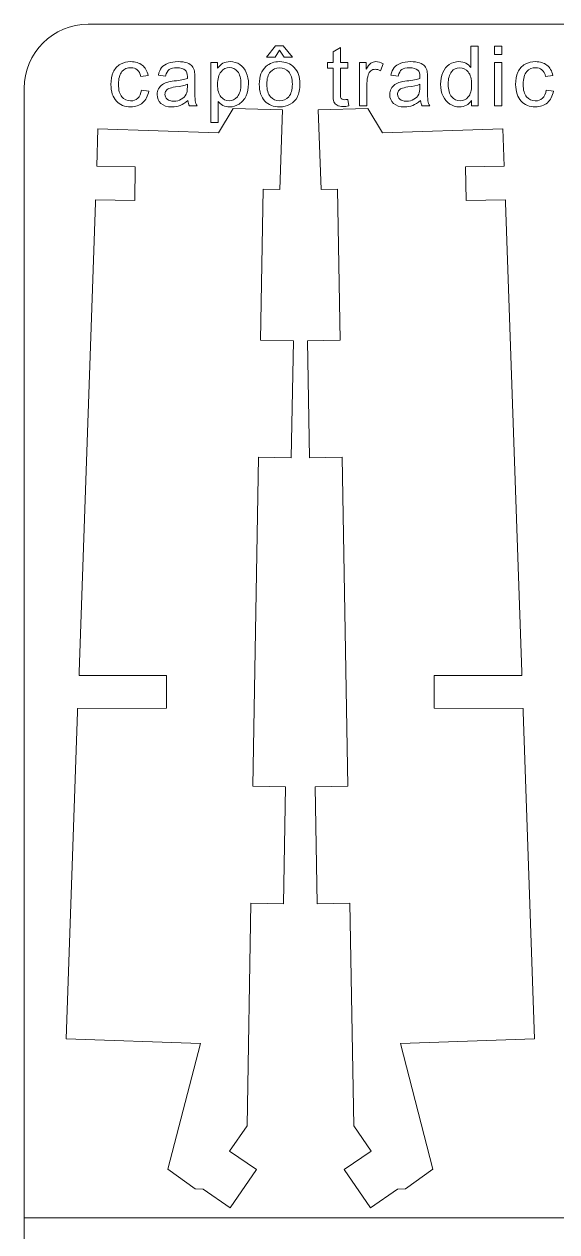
# Model space of a CAD drawing. Header units: centimetres. Extents: x -37.7 to 20.3, y -13.5 to 74.5.
# Drawn here: x -8.66 to -4.51, y 65.05 to 74.46 of the extents above; entities that cross this region are included whole.
import ezdxf

# ---------------------------------------------------------------- set-up
doc = ezdxf.new("R2010")
doc.units = ezdxf.units.CM
doc.header["$MEASUREMENT"] = 0
doc.layers.add('Camada 1', color=7, linetype='Continuous')

msp = doc.modelspace()

# ---------------------------------------------------------------- linework, layer by layer
at = {"layer": 'Camada 1', "color": 175, "lineweight": 20}
msp.add_open_spline([(-8.16006, 30.46292), (-8.43505, 30.46292), (-8.66006, 30.68792), (-8.66006, 30.96293), (-8.66006, 30.96293), (-8.66006, 30.96293), (-8.66006, 73.96294), (-8.66006, 73.96294), (-8.66006, 73.96294), (-8.66006, 74.23794), (-8.43505, 74.46294), (-8.16006, 74.46294), (-8.16006, 74.46294), (-8.16006, 74.46294), (19.83995, 74.46294), (19.83995, 74.46294), (19.83995, 74.46294), (20.11494, 74.46294), (20.33994, 74.23794), (20.33994, 73.96294), (20.33994, 73.96294), (20.33994, 73.96294), (20.33994, 30.96293), (20.33994, 30.96293), (20.33994, 30.96293), (20.33994, 30.68792), (20.11494, 30.46292), (19.83995, 30.46292)], degree=3, knots=[0, 0, 0, 0, 0.125, 0.125, 0.125, 0.125, 0.25, 0.25, 0.25, 0.25, 0.375, 0.375, 0.375, 0.375, 0.5, 0.5, 0.5, 0.5, 0.625, 0.625, 0.625, 0.625, 0.75, 0.75, 0.75, 0.75, 1, 1, 1, 1], dxfattribs=at)
at = {"layer": 'Camada 1', "color": 140, "lineweight": 9}
for points, knots in [([(-6.66974, 74.25937), (-6.66974, 74.25937), (-6.70527, 74.20524), (-6.70527, 74.20524), (-6.70527, 74.20524), (-6.70527, 74.20524), (-6.77048, 74.20524), (-6.77048, 74.20524), (-6.77048, 74.20524), (-6.77048, 74.20524), (-6.70234, 74.29458), (-6.70234, 74.29458), (-6.70234, 74.29458), (-6.70234, 74.29458), (-6.6417, 74.29458), (-6.6417, 74.29458), (-6.6417, 74.29458), (-6.6417, 74.29458), (-6.56899, 74.20524), (-6.56899, 74.20524), (-6.56899, 74.20524), (-6.56899, 74.20524), (-6.6342, 74.20524), (-6.6342, 74.20524), (-6.6342, 74.20524), (-6.6342, 74.20524), (-6.66974, 74.25937), (-6.66974, 74.25937)], [0, 0, 0, 0, 0.125, 0.125, 0.125, 0.125, 0.25, 0.25, 0.25, 0.25, 0.375, 0.375, 0.375, 0.375, 0.5, 0.5, 0.5, 0.5, 0.625, 0.625, 0.625, 0.625, 0.75, 0.75, 0.75, 0.75, 1, 1, 1, 1]), ([(-6.13829, 73.87627), (-6.13829, 73.87627), (-6.13046, 73.82562), (-6.13046, 73.82562), (-6.13046, 73.82562), (-6.14655, 73.82225), (-6.161, 73.82052), (-6.17361, 73.82052), (-6.17361, 73.82052), (-6.19436, 73.82052), (-6.21045, 73.82378), (-6.22197, 73.83041), (-6.22197, 73.83041), (-6.23338, 73.83703), (-6.24142, 73.84562), (-6.2461, 73.85638), (-6.2461, 73.85638), (-6.25077, 73.86714), (-6.25305, 73.88974), (-6.25305, 73.9242), (-6.25305, 73.9242), (-6.25305, 73.9242), (-6.25305, 74.11917), (-6.25305, 74.11917), (-6.25305, 74.11917), (-6.25305, 74.11917), (-6.29544, 74.11917), (-6.29544, 74.11917), (-6.29544, 74.11917), (-6.29544, 74.11917), (-6.29544, 74.16351), (-6.29544, 74.16351), (-6.29544, 74.16351), (-6.29544, 74.16351), (-6.25305, 74.16351), (-6.25305, 74.16351), (-6.25305, 74.16351), (-6.25305, 74.16351), (-6.25305, 74.24719), (-6.25305, 74.24719), (-6.25305, 74.24719), (-6.25305, 74.24719), (-6.19567, 74.28164), (-6.19567, 74.28164), (-6.19567, 74.28164), (-6.19567, 74.28164), (-6.19567, 74.16351), (-6.19567, 74.16351), (-6.19567, 74.16351), (-6.19567, 74.16351), (-6.13829, 74.16351), (-6.13829, 74.16351), (-6.13829, 74.16351), (-6.13829, 74.16351), (-6.13829, 74.11917), (-6.13829, 74.11917), (-6.13829, 74.11917), (-6.13829, 74.11917), (-6.19567, 74.11917), (-6.19567, 74.11917), (-6.19567, 74.11917), (-6.19567, 74.11917), (-6.19567, 73.92094), (-6.19567, 73.92094), (-6.19567, 73.92094), (-6.19567, 73.90453), (-6.19469, 73.89398), (-6.19263, 73.88931), (-6.19263, 73.88931), (-6.19067, 73.88464), (-6.18741, 73.88094), (-6.18284, 73.87812), (-6.18284, 73.87812), (-6.17828, 73.8754), (-6.17176, 73.87399), (-6.16328, 73.87399), (-6.16328, 73.87399), (-6.15698, 73.87399), (-6.14861, 73.87475), (-6.13829, 73.87627)], [0, 0, 0, 0, 0.047619, 0.047619, 0.047619, 0.047619, 0.0952381, 0.0952381, 0.0952381, 0.0952381, 0.1428571, 0.1428571, 0.1428571, 0.1428571, 0.1904762, 0.1904762, 0.1904762, 0.1904762, 0.2380952, 0.2380952, 0.2380952, 0.2380952, 0.2857143, 0.2857143, 0.2857143, 0.2857143, 0.3333333, 0.3333333, 0.3333333, 0.3333333, 0.3809524, 0.3809524, 0.3809524, 0.3809524, 0.4285714, 0.4285714, 0.4285714, 0.4285714, 0.4761905, 0.4761905, 0.4761905, 0.4761905, 0.5238095, 0.5238095, 0.5238095, 0.5238095, 0.5714286, 0.5714286, 0.5714286, 0.5714286, 0.6190476, 0.6190476, 0.6190476, 0.6190476, 0.6666667, 0.6666667, 0.6666667, 0.6666667, 0.7142857, 0.7142857, 0.7142857, 0.7142857, 0.7619048, 0.7619048, 0.7619048, 0.7619048, 0.8095238, 0.8095238, 0.8095238, 0.8095238, 0.8571429, 0.8571429, 0.8571429, 0.8571429, 0.9047619, 0.9047619, 0.9047619, 0.9047619, 1, 1, 1, 1]), ([(-5.17472, 73.82508), (-5.17472, 73.82508), (-5.17472, 73.86801), (-5.17472, 73.86801), (-5.17472, 73.86801), (-5.19613, 73.83464), (-5.22764, 73.81791), (-5.26927, 73.81791), (-5.26927, 73.81791), (-5.29622, 73.81791), (-5.321, 73.8253), (-5.3435, 73.84019), (-5.3435, 73.84019), (-5.3661, 73.85497), (-5.3836, 73.87572), (-5.3961, 73.90224), (-5.3961, 73.90224), (-5.40849, 73.92887), (-5.41468, 73.95941), (-5.41468, 73.99397), (-5.41468, 73.99397), (-5.41468, 74.02766), (-5.40903, 74.0582), (-5.39784, 74.08569), (-5.39784, 74.08569), (-5.38653, 74.11308), (-5.36969, 74.13417), (-5.34719, 74.14873), (-5.34719, 74.14873), (-5.3248, 74.1634), (-5.29959, 74.17068), (-5.27188, 74.17068), (-5.27188, 74.17068), (-5.25144, 74.17068), (-5.23329, 74.16634), (-5.21743, 74.15775), (-5.21743, 74.15775), (-5.20156, 74.14916), (-5.18863, 74.13786), (-5.17863, 74.12406), (-5.17863, 74.12406), (-5.17863, 74.12406), (-5.17863, 74.29197), (-5.17863, 74.29197), (-5.17863, 74.29197), (-5.17863, 74.29197), (-5.12125, 74.29197), (-5.12125, 74.29197), (-5.12125, 74.29197), (-5.12125, 74.29197), (-5.12125, 73.82508), (-5.12125, 73.82508), (-5.12125, 73.82508), (-5.12125, 73.82508), (-5.17472, 73.82508), (-5.17472, 73.82508)], [0, 0, 0, 0, 0.0666667, 0.0666667, 0.0666667, 0.0666667, 0.1333333, 0.1333333, 0.1333333, 0.1333333, 0.2, 0.2, 0.2, 0.2, 0.2666667, 0.2666667, 0.2666667, 0.2666667, 0.3333333, 0.3333333, 0.3333333, 0.3333333, 0.4, 0.4, 0.4, 0.4, 0.4666667, 0.4666667, 0.4666667, 0.4666667, 0.5333333, 0.5333333, 0.5333333, 0.5333333, 0.6, 0.6, 0.6, 0.6, 0.6666667, 0.6666667, 0.6666667, 0.6666667, 0.7333333, 0.7333333, 0.7333333, 0.7333333, 0.8, 0.8, 0.8, 0.8, 0.8666667, 0.8666667, 0.8666667, 0.8666667, 1, 1, 1, 1]), ([(-4.99426, 74.22676), (-4.99426, 74.22676), (-4.99426, 74.29197), (-4.99426, 74.29197), (-4.99426, 74.29197), (-4.99426, 74.29197), (-4.93688, 74.29197), (-4.93688, 74.29197), (-4.93688, 74.29197), (-4.93688, 74.29197), (-4.93688, 74.22676), (-4.93688, 74.22676), (-4.93688, 74.22676), (-4.93688, 74.22676), (-4.99426, 74.22676), (-4.99426, 74.22676)], [0, 0, 0, 0, 0.2, 0.2, 0.2, 0.2, 0.4, 0.4, 0.4, 0.4, 0.6, 0.6, 0.6, 0.6, 1, 1, 1, 1]), ([(-7.74569, 73.94898), (-7.74569, 73.94898), (-7.68961, 73.94115), (-7.68961, 73.94115), (-7.68961, 73.94115), (-7.6958, 73.90257), (-7.71145, 73.87246), (-7.73678, 73.85062), (-7.73678, 73.85062), (-7.7621, 73.82878), (-7.79329, 73.81791), (-7.83013, 73.81791), (-7.83013, 73.81791), (-7.87632, 73.81791), (-7.91349, 73.83301), (-7.94153, 73.86323), (-7.94153, 73.86323), (-7.96968, 73.89344), (-7.9837, 73.93669), (-7.9837, 73.99299), (-7.9837, 73.99299), (-7.9837, 74.02951), (-7.97761, 74.06135), (-7.96555, 74.08874), (-7.96555, 74.08874), (-7.95348, 74.11602), (-7.93512, 74.13656), (-7.91034, 74.15014), (-7.91034, 74.15014), (-7.88567, 74.16384), (-7.85882, 74.17068), (-7.8297, 74.17068), (-7.8297, 74.17068), (-7.79307, 74.17068), (-7.76297, 74.16144), (-7.73971, 74.14286), (-7.73971, 74.14286), (-7.71634, 74.12428), (-7.70135, 74.09787), (-7.69483, 74.06374), (-7.69483, 74.06374), (-7.69483, 74.06374), (-7.75025, 74.05526), (-7.75025, 74.05526), (-7.75025, 74.05526), (-7.75558, 74.07798), (-7.76492, 74.09504), (-7.77851, 74.10656), (-7.77851, 74.10656), (-7.79199, 74.11797), (-7.80829, 74.12373), (-7.82741, 74.12373), (-7.82741, 74.12373), (-7.85632, 74.12373), (-7.8798, 74.11341), (-7.89795, 74.09276), (-7.89795, 74.09276), (-7.91599, 74.072), (-7.92501, 74.0394), (-7.92501, 73.99462), (-7.92501, 73.99462), (-7.92501, 73.94919), (-7.91632, 73.91626), (-7.89893, 73.89572), (-7.89893, 73.89572), (-7.88143, 73.87518), (-7.85871, 73.86486), (-7.83078, 73.86486), (-7.83078, 73.86486), (-7.80818, 73.86486), (-7.78938, 73.8717), (-7.77438, 73.88551), (-7.77438, 73.88551), (-7.75927, 73.8992), (-7.74971, 73.92039), (-7.74569, 73.94898)], [0, 0, 0, 0, 0.05, 0.05, 0.05, 0.05, 0.1, 0.1, 0.1, 0.1, 0.15, 0.15, 0.15, 0.15, 0.2, 0.2, 0.2, 0.2, 0.25, 0.25, 0.25, 0.25, 0.3, 0.3, 0.3, 0.3, 0.35, 0.35, 0.35, 0.35, 0.4, 0.4, 0.4, 0.4, 0.45, 0.45, 0.45, 0.45, 0.5, 0.5, 0.5, 0.5, 0.55, 0.55, 0.55, 0.55, 0.6, 0.6, 0.6, 0.6, 0.65, 0.65, 0.65, 0.65, 0.7, 0.7, 0.7, 0.7, 0.75, 0.75, 0.75, 0.75, 0.8, 0.8, 0.8, 0.8, 0.85, 0.85, 0.85, 0.85, 0.9, 0.9, 0.9, 0.9, 1, 1, 1, 1]), ([(-7.38342, 73.86747), (-7.40472, 73.84932), (-7.42526, 73.8366), (-7.44493, 73.8291), (-7.44493, 73.8291), (-7.4646, 73.8216), (-7.48569, 73.81791), (-7.50829, 73.81791), (-7.50829, 73.81791), (-7.54546, 73.81791), (-7.57404, 73.82693), (-7.59404, 73.84508), (-7.59404, 73.84508), (-7.61404, 73.86312), (-7.62404, 73.88627), (-7.62404, 73.91441), (-7.62404, 73.91441), (-7.62404, 73.93093), (-7.62023, 73.94604), (-7.61273, 73.95973), (-7.61273, 73.95973), (-7.60512, 73.97343), (-7.59523, 73.9843), (-7.58306, 73.99256), (-7.58306, 73.99256), (-7.57078, 74.00082), (-7.55709, 74.00712), (-7.54176, 74.01136), (-7.54176, 74.01136), (-7.53046, 74.01429), (-7.5134, 74.01712), (-7.49068, 74.01994), (-7.49068, 74.01994), (-7.44439, 74.02538), (-7.41015, 74.03201), (-7.38831, 74.03961), (-7.38831, 74.03961), (-7.38809, 74.04744), (-7.38798, 74.05244), (-7.38798, 74.0545), (-7.38798, 74.0545), (-7.38798, 74.07776), (-7.39342, 74.09417), (-7.40428, 74.10374), (-7.40428, 74.10374), (-7.41896, 74.11667), (-7.4408, 74.12308), (-7.46971, 74.12308), (-7.46971, 74.12308), (-7.49677, 74.12308), (-7.51677, 74.1183), (-7.52959, 74.10884), (-7.52959, 74.10884), (-7.54253, 74.09939), (-7.55198, 74.08265), (-7.55818, 74.05852), (-7.55818, 74.05852), (-7.55818, 74.05852), (-7.61425, 74.06635), (-7.61425, 74.06635), (-7.61425, 74.06635), (-7.60915, 74.09037), (-7.60078, 74.10982), (-7.58904, 74.1246), (-7.58904, 74.1246), (-7.5773, 74.13938), (-7.56035, 74.15069), (-7.53818, 74.15873), (-7.53818, 74.15873), (-7.51612, 74.16666), (-7.49036, 74.17068), (-7.46123, 74.17068), (-7.46123, 74.17068), (-7.43232, 74.17068), (-7.40874, 74.16731), (-7.39059, 74.16047), (-7.39059, 74.16047), (-7.37255, 74.15362), (-7.35918, 74.14514), (-7.3507, 74.13482), (-7.3507, 74.13482), (-7.34223, 74.12449), (-7.33625, 74.11145), (-7.33277, 74.09569), (-7.33277, 74.09569), (-7.33093, 74.08591), (-7.32995, 74.06831), (-7.32995, 74.04298), (-7.32995, 74.04298), (-7.32995, 74.04298), (-7.32995, 73.96691), (-7.32995, 73.96691), (-7.32995, 73.96691), (-7.32995, 73.91376), (-7.32875, 73.88018), (-7.32636, 73.86594), (-7.32636, 73.86594), (-7.32408, 73.85171), (-7.3193, 73.83812), (-7.31234, 73.82508), (-7.31234, 73.82508), (-7.31234, 73.82508), (-7.37233, 73.82508), (-7.37233, 73.82508), (-7.37233, 73.82508), (-7.37809, 73.83714), (-7.38179, 73.85127), (-7.38342, 73.86747)], [0, 0, 0, 0, 0.0357143, 0.0357143, 0.0357143, 0.0357143, 0.0714286, 0.0714286, 0.0714286, 0.0714286, 0.1071429, 0.1071429, 0.1071429, 0.1071429, 0.1428571, 0.1428571, 0.1428571, 0.1428571, 0.1785714, 0.1785714, 0.1785714, 0.1785714, 0.2142857, 0.2142857, 0.2142857, 0.2142857, 0.25, 0.25, 0.25, 0.25, 0.2857143, 0.2857143, 0.2857143, 0.2857143, 0.3214286, 0.3214286, 0.3214286, 0.3214286, 0.3571429, 0.3571429, 0.3571429, 0.3571429, 0.3928571, 0.3928571, 0.3928571, 0.3928571, 0.4285714, 0.4285714, 0.4285714, 0.4285714, 0.4642857, 0.4642857, 0.4642857, 0.4642857, 0.5, 0.5, 0.5, 0.5, 0.5357143, 0.5357143, 0.5357143, 0.5357143, 0.5714286, 0.5714286, 0.5714286, 0.5714286, 0.6071429, 0.6071429, 0.6071429, 0.6071429, 0.6428571, 0.6428571, 0.6428571, 0.6428571, 0.6785714, 0.6785714, 0.6785714, 0.6785714, 0.7142857, 0.7142857, 0.7142857, 0.7142857, 0.75, 0.75, 0.75, 0.75, 0.7857143, 0.7857143, 0.7857143, 0.7857143, 0.8214286, 0.8214286, 0.8214286, 0.8214286, 0.8571429, 0.8571429, 0.8571429, 0.8571429, 0.8928571, 0.8928571, 0.8928571, 0.8928571, 0.9285714, 0.9285714, 0.9285714, 0.9285714, 1, 1, 1, 1]), ([(-7.20557, 73.69532), (-7.20557, 73.69532), (-7.20557, 74.16351), (-7.20557, 74.16351), (-7.20557, 74.16351), (-7.20557, 74.16351), (-7.15341, 74.16351), (-7.15341, 74.16351), (-7.15341, 74.16351), (-7.15341, 74.16351), (-7.15341, 74.11906), (-7.15341, 74.11906), (-7.15341, 74.11906), (-7.14113, 74.13623), (-7.12721, 74.14916), (-7.11167, 74.15775), (-7.11167, 74.15775), (-7.09624, 74.16634), (-7.07744, 74.17068), (-7.05538, 74.17068), (-7.05538, 74.17068), (-7.02647, 74.17068), (-7.00104, 74.16329), (-6.97897, 74.1484), (-6.97897, 74.1484), (-6.95691, 74.13362), (-6.94028, 74.11265), (-6.92898, 74.08569), (-6.92898, 74.08569), (-6.91779, 74.05863), (-6.91214, 74.02907), (-6.91214, 73.99679), (-6.91214, 73.99679), (-6.91214, 73.96234), (-6.91833, 73.93126), (-6.93072, 73.90355), (-6.93072, 73.90355), (-6.94311, 73.87594), (-6.96115, 73.85475), (-6.98484, 73.83997), (-6.98484, 73.83997), (-7.00843, 73.8253), (-7.03331, 73.81791), (-7.0594, 73.81791), (-7.0594, 73.81791), (-7.07853, 73.81791), (-7.0957, 73.82193), (-7.1108, 73.82997), (-7.1108, 73.82997), (-7.12602, 73.83801), (-7.13841, 73.84812), (-7.14819, 73.8604), (-7.14819, 73.8604), (-7.14819, 73.8604), (-7.14819, 73.69532), (-7.14819, 73.69532), (-7.14819, 73.69532), (-7.14819, 73.69532), (-7.20557, 73.69532), (-7.20557, 73.69532)], [0, 0, 0, 0, 0.0625, 0.0625, 0.0625, 0.0625, 0.125, 0.125, 0.125, 0.125, 0.1875, 0.1875, 0.1875, 0.1875, 0.25, 0.25, 0.25, 0.25, 0.3125, 0.3125, 0.3125, 0.3125, 0.375, 0.375, 0.375, 0.375, 0.4375, 0.4375, 0.4375, 0.4375, 0.5, 0.5, 0.5, 0.5, 0.5625, 0.5625, 0.5625, 0.5625, 0.625, 0.625, 0.625, 0.625, 0.6875, 0.6875, 0.6875, 0.6875, 0.75, 0.75, 0.75, 0.75, 0.8125, 0.8125, 0.8125, 0.8125, 0.875, 0.875, 0.875, 0.875, 1, 1, 1, 1]), ([(-7.15341, 73.99223), (-7.15341, 73.94887), (-7.1446, 73.91681), (-7.12711, 73.89605), (-7.12711, 73.89605), (-7.1095, 73.87529), (-7.0882, 73.86486), (-7.0632, 73.86486), (-7.0632, 73.86486), (-7.03777, 73.86486), (-7.01603, 73.87562), (-6.99799, 73.89713), (-6.99799, 73.89713), (-6.97984, 73.91865), (-6.97082, 73.95191), (-6.97082, 73.99701), (-6.97082, 73.99701), (-6.97082, 74.04005), (-6.97963, 74.07222), (-6.99734, 74.09363), (-6.99734, 74.09363), (-7.01506, 74.11504), (-7.03614, 74.12569), (-7.0607, 74.12569), (-7.0607, 74.12569), (-7.08505, 74.12569), (-7.10657, 74.11428), (-7.12526, 74.09156), (-7.12526, 74.09156), (-7.14406, 74.06874), (-7.15341, 74.0357), (-7.15341, 73.99223)], [0, 0, 0, 0, 0.1111111, 0.1111111, 0.1111111, 0.1111111, 0.2222222, 0.2222222, 0.2222222, 0.2222222, 0.3333333, 0.3333333, 0.3333333, 0.3333333, 0.4444444, 0.4444444, 0.4444444, 0.4444444, 0.5555556, 0.5555556, 0.5555556, 0.5555556, 0.6666667, 0.6666667, 0.6666667, 0.6666667, 0.7777778, 0.7777778, 0.7777778, 0.7777778, 1, 1, 1, 1]), ([(-6.82819, 73.99429), (-6.82819, 74.05679), (-6.8108, 74.10308), (-6.77592, 74.13319), (-6.77592, 74.13319), (-6.7469, 74.15818), (-6.71136, 74.17068), (-6.66952, 74.17068), (-6.66952, 74.17068), (-6.62311, 74.17068), (-6.58507, 74.15547), (-6.55551, 74.12504), (-6.55551, 74.12504), (-6.52606, 74.09472), (-6.51128, 74.05266), (-6.51128, 73.99908), (-6.51128, 73.99908), (-6.51128, 73.9556), (-6.5178, 73.92148), (-6.53084, 73.89659), (-6.53084, 73.89659), (-6.54388, 73.8717), (-6.5629, 73.85236), (-6.5879, 73.83856), (-6.5879, 73.83856), (-6.61279, 73.82475), (-6.64007, 73.81791), (-6.66952, 73.81791), (-6.66952, 73.81791), (-6.7169, 73.81791), (-6.75516, 73.83301), (-6.78439, 73.86334), (-6.78439, 73.86334), (-6.81363, 73.89366), (-6.82819, 73.93735), (-6.82819, 73.99429)], [0, 0, 0, 0, 0.1, 0.1, 0.1, 0.1, 0.2, 0.2, 0.2, 0.2, 0.3, 0.3, 0.3, 0.3, 0.4, 0.4, 0.4, 0.4, 0.5, 0.5, 0.5, 0.5, 0.6, 0.6, 0.6, 0.6, 0.7, 0.7, 0.7, 0.7, 0.8, 0.8, 0.8, 0.8, 1, 1, 1, 1]), ([(-6.7695, 73.99419), (-6.7695, 73.95093), (-6.76005, 73.91854), (-6.74114, 73.89713), (-6.74114, 73.89713), (-6.72212, 73.87562), (-6.69832, 73.86486), (-6.66952, 73.86486), (-6.66952, 73.86486), (-6.64104, 73.86486), (-6.61735, 73.87562), (-6.59833, 73.89724), (-6.59833, 73.89724), (-6.57942, 73.91887), (-6.56997, 73.9518), (-6.56997, 73.99603), (-6.56997, 73.99603), (-6.56997, 74.03777), (-6.57953, 74.06939), (-6.59855, 74.0908), (-6.59855, 74.0908), (-6.61757, 74.11232), (-6.64126, 74.12308), (-6.66952, 74.12308), (-6.66952, 74.12308), (-6.69832, 74.12308), (-6.72212, 74.11243), (-6.74114, 74.09102), (-6.74114, 74.09102), (-6.76005, 74.06961), (-6.7695, 74.03733), (-6.7695, 73.99419)], [0, 0, 0, 0, 0.1111111, 0.1111111, 0.1111111, 0.1111111, 0.2222222, 0.2222222, 0.2222222, 0.2222222, 0.3333333, 0.3333333, 0.3333333, 0.3333333, 0.4444444, 0.4444444, 0.4444444, 0.4444444, 0.5555556, 0.5555556, 0.5555556, 0.5555556, 0.6666667, 0.6666667, 0.6666667, 0.6666667, 0.7777778, 0.7777778, 0.7777778, 0.7777778, 1, 1, 1, 1]), ([(-6.04608, 73.82508), (-6.04608, 73.82508), (-6.04608, 74.16351), (-6.04608, 74.16351), (-6.04608, 74.16351), (-6.04608, 74.16351), (-5.99457, 74.16351), (-5.99457, 74.16351), (-5.99457, 74.16351), (-5.99457, 74.16351), (-5.99457, 74.11167), (-5.99457, 74.11167), (-5.99457, 74.11167), (-5.98142, 74.13569), (-5.96925, 74.15155), (-5.95805, 74.15916), (-5.95805, 74.15916), (-5.94686, 74.16688), (-5.93458, 74.17068), (-5.92121, 74.17068), (-5.92121, 74.17068), (-5.90187, 74.17068), (-5.8822, 74.1646), (-5.8622, 74.15253), (-5.8622, 74.15253), (-5.8622, 74.15253), (-5.88263, 74.09961), (-5.88263, 74.09961), (-5.88263, 74.09961), (-5.89654, 74.10743), (-5.91045, 74.11134), (-5.92436, 74.11134), (-5.92436, 74.11134), (-5.93686, 74.11134), (-5.94806, 74.10754), (-5.95795, 74.10004), (-5.95795, 74.10004), (-5.96784, 74.09254), (-5.9749, 74.08211), (-5.97914, 74.06874), (-5.97914, 74.06874), (-5.98555, 74.04842), (-5.9887, 74.02614), (-5.9887, 74.0019), (-5.9887, 74.0019), (-5.9887, 74.0019), (-5.9887, 73.82508), (-5.9887, 73.82508), (-5.9887, 73.82508), (-5.9887, 73.82508), (-6.04608, 73.82508), (-6.04608, 73.82508)], [0, 0, 0, 0, 0.0714286, 0.0714286, 0.0714286, 0.0714286, 0.1428571, 0.1428571, 0.1428571, 0.1428571, 0.2142857, 0.2142857, 0.2142857, 0.2142857, 0.2857143, 0.2857143, 0.2857143, 0.2857143, 0.3571429, 0.3571429, 0.3571429, 0.3571429, 0.4285714, 0.4285714, 0.4285714, 0.4285714, 0.5, 0.5, 0.5, 0.5, 0.5714286, 0.5714286, 0.5714286, 0.5714286, 0.6428571, 0.6428571, 0.6428571, 0.6428571, 0.7142857, 0.7142857, 0.7142857, 0.7142857, 0.7857143, 0.7857143, 0.7857143, 0.7857143, 0.8571429, 0.8571429, 0.8571429, 0.8571429, 1, 1, 1, 1]), ([(-5.57101, 73.86747), (-5.59231, 73.84932), (-5.61285, 73.8366), (-5.63252, 73.8291), (-5.63252, 73.8291), (-5.65219, 73.8216), (-5.67328, 73.81791), (-5.69588, 73.81791), (-5.69588, 73.81791), (-5.73305, 73.81791), (-5.76163, 73.82693), (-5.78163, 73.84508), (-5.78163, 73.84508), (-5.80163, 73.86312), (-5.81163, 73.88627), (-5.81163, 73.91441), (-5.81163, 73.91441), (-5.81163, 73.93093), (-5.80782, 73.94604), (-5.80032, 73.95973), (-5.80032, 73.95973), (-5.79271, 73.97343), (-5.78282, 73.9843), (-5.77065, 73.99256), (-5.77065, 73.99256), (-5.75837, 74.00082), (-5.74468, 74.00712), (-5.72935, 74.01136), (-5.72935, 74.01136), (-5.71805, 74.01429), (-5.70099, 74.01712), (-5.67827, 74.01994), (-5.67827, 74.01994), (-5.63198, 74.02538), (-5.59774, 74.03201), (-5.5759, 74.03961), (-5.5759, 74.03961), (-5.57568, 74.04744), (-5.57557, 74.05244), (-5.57557, 74.0545), (-5.57557, 74.0545), (-5.57557, 74.07776), (-5.58101, 74.09417), (-5.59187, 74.10374), (-5.59187, 74.10374), (-5.60655, 74.11667), (-5.62839, 74.12308), (-5.6573, 74.12308), (-5.6573, 74.12308), (-5.68436, 74.12308), (-5.70436, 74.1183), (-5.71718, 74.10884), (-5.71718, 74.10884), (-5.73012, 74.09939), (-5.73957, 74.08265), (-5.74577, 74.05852), (-5.74577, 74.05852), (-5.74577, 74.05852), (-5.80184, 74.06635), (-5.80184, 74.06635), (-5.80184, 74.06635), (-5.79674, 74.09037), (-5.78837, 74.10982), (-5.77663, 74.1246), (-5.77663, 74.1246), (-5.76489, 74.13938), (-5.74794, 74.15069), (-5.72577, 74.15873), (-5.72577, 74.15873), (-5.70371, 74.16666), (-5.67795, 74.17068), (-5.64882, 74.17068), (-5.64882, 74.17068), (-5.61991, 74.17068), (-5.59633, 74.16731), (-5.57818, 74.16047), (-5.57818, 74.16047), (-5.56014, 74.15362), (-5.54677, 74.14514), (-5.53829, 74.13482), (-5.53829, 74.13482), (-5.52982, 74.12449), (-5.52384, 74.11145), (-5.52036, 74.09569), (-5.52036, 74.09569), (-5.51852, 74.08591), (-5.51754, 74.06831), (-5.51754, 74.04298), (-5.51754, 74.04298), (-5.51754, 74.04298), (-5.51754, 73.96691), (-5.51754, 73.96691), (-5.51754, 73.96691), (-5.51754, 73.91376), (-5.51634, 73.88018), (-5.51395, 73.86594), (-5.51395, 73.86594), (-5.51167, 73.85171), (-5.50689, 73.83812), (-5.49993, 73.82508), (-5.49993, 73.82508), (-5.49993, 73.82508), (-5.55992, 73.82508), (-5.55992, 73.82508), (-5.55992, 73.82508), (-5.56568, 73.83714), (-5.56938, 73.85127), (-5.57101, 73.86747)], [0, 0, 0, 0, 0.0357143, 0.0357143, 0.0357143, 0.0357143, 0.0714286, 0.0714286, 0.0714286, 0.0714286, 0.1071429, 0.1071429, 0.1071429, 0.1071429, 0.1428571, 0.1428571, 0.1428571, 0.1428571, 0.1785714, 0.1785714, 0.1785714, 0.1785714, 0.2142857, 0.2142857, 0.2142857, 0.2142857, 0.25, 0.25, 0.25, 0.25, 0.2857143, 0.2857143, 0.2857143, 0.2857143, 0.3214286, 0.3214286, 0.3214286, 0.3214286, 0.3571429, 0.3571429, 0.3571429, 0.3571429, 0.3928571, 0.3928571, 0.3928571, 0.3928571, 0.4285714, 0.4285714, 0.4285714, 0.4285714, 0.4642857, 0.4642857, 0.4642857, 0.4642857, 0.5, 0.5, 0.5, 0.5, 0.5357143, 0.5357143, 0.5357143, 0.5357143, 0.5714286, 0.5714286, 0.5714286, 0.5714286, 0.6071429, 0.6071429, 0.6071429, 0.6071429, 0.6428571, 0.6428571, 0.6428571, 0.6428571, 0.6785714, 0.6785714, 0.6785714, 0.6785714, 0.7142857, 0.7142857, 0.7142857, 0.7142857, 0.75, 0.75, 0.75, 0.75, 0.7857143, 0.7857143, 0.7857143, 0.7857143, 0.8214286, 0.8214286, 0.8214286, 0.8214286, 0.8571429, 0.8571429, 0.8571429, 0.8571429, 0.8928571, 0.8928571, 0.8928571, 0.8928571, 0.9285714, 0.9285714, 0.9285714, 0.9285714, 1, 1, 1, 1]), ([(-5.35599, 73.99386), (-5.35599, 73.95061), (-5.34687, 73.91833), (-5.3285, 73.89692), (-5.3285, 73.89692), (-5.31024, 73.87551), (-5.28861, 73.86486), (-5.26372, 73.86486), (-5.26372, 73.86486), (-5.23862, 73.86486), (-5.21732, 73.87507), (-5.19971, 73.8955), (-5.19971, 73.8955), (-5.18221, 73.91594), (-5.17341, 73.94713), (-5.17341, 73.98908), (-5.17341, 73.98908), (-5.17341, 74.03516), (-5.18232, 74.06907), (-5.20026, 74.09069), (-5.20026, 74.09069), (-5.21808, 74.11232), (-5.24014, 74.12308), (-5.26633, 74.12308), (-5.26633, 74.12308), (-5.29187, 74.12308), (-5.31317, 74.11276), (-5.33035, 74.092), (-5.33035, 74.092), (-5.34741, 74.07124), (-5.35599, 74.03853), (-5.35599, 73.99386)], [0, 0, 0, 0, 0.1111111, 0.1111111, 0.1111111, 0.1111111, 0.2222222, 0.2222222, 0.2222222, 0.2222222, 0.3333333, 0.3333333, 0.3333333, 0.3333333, 0.4444444, 0.4444444, 0.4444444, 0.4444444, 0.5555556, 0.5555556, 0.5555556, 0.5555556, 0.6666667, 0.6666667, 0.6666667, 0.6666667, 0.7777778, 0.7777778, 0.7777778, 0.7777778, 1, 1, 1, 1]), ([(-4.99426, 73.82508), (-4.99426, 73.82508), (-4.99426, 74.16351), (-4.99426, 74.16351), (-4.99426, 74.16351), (-4.99426, 74.16351), (-4.93688, 74.16351), (-4.93688, 74.16351), (-4.93688, 74.16351), (-4.93688, 74.16351), (-4.93688, 73.82508), (-4.93688, 73.82508), (-4.93688, 73.82508), (-4.93688, 73.82508), (-4.99426, 73.82508), (-4.99426, 73.82508)], [0, 0, 0, 0, 0.2, 0.2, 0.2, 0.2, 0.4, 0.4, 0.4, 0.4, 0.6, 0.6, 0.6, 0.6, 1, 1, 1, 1]), ([(-4.59211, 73.94898), (-4.59211, 73.94898), (-4.53603, 73.94115), (-4.53603, 73.94115), (-4.53603, 73.94115), (-4.54222, 73.90257), (-4.55787, 73.87246), (-4.5832, 73.85062), (-4.5832, 73.85062), (-4.60852, 73.82878), (-4.63971, 73.81791), (-4.67655, 73.81791), (-4.67655, 73.81791), (-4.72274, 73.81791), (-4.75991, 73.83301), (-4.78795, 73.86323), (-4.78795, 73.86323), (-4.8161, 73.89344), (-4.83012, 73.93669), (-4.83012, 73.99299), (-4.83012, 73.99299), (-4.83012, 74.02951), (-4.82403, 74.06135), (-4.81197, 74.08874), (-4.81197, 74.08874), (-4.7999, 74.11602), (-4.78154, 74.13656), (-4.75676, 74.15014), (-4.75676, 74.15014), (-4.73209, 74.16384), (-4.70524, 74.17068), (-4.67612, 74.17068), (-4.67612, 74.17068), (-4.63949, 74.17068), (-4.60939, 74.16144), (-4.58613, 74.14286), (-4.58613, 74.14286), (-4.56276, 74.12428), (-4.54777, 74.09787), (-4.54125, 74.06374), (-4.54125, 74.06374), (-4.54125, 74.06374), (-4.59667, 74.05526), (-4.59667, 74.05526), (-4.59667, 74.05526), (-4.602, 74.07798), (-4.61134, 74.09504), (-4.62493, 74.10656), (-4.62493, 74.10656), (-4.63841, 74.11797), (-4.65471, 74.12373), (-4.67383, 74.12373), (-4.67383, 74.12373), (-4.70274, 74.12373), (-4.72622, 74.11341), (-4.74437, 74.09276), (-4.74437, 74.09276), (-4.76241, 74.072), (-4.77143, 74.0394), (-4.77143, 73.99462), (-4.77143, 73.99462), (-4.77143, 73.94919), (-4.76274, 73.91626), (-4.74535, 73.89572), (-4.74535, 73.89572), (-4.72785, 73.87518), (-4.70513, 73.86486), (-4.6772, 73.86486), (-4.6772, 73.86486), (-4.6546, 73.86486), (-4.6358, 73.8717), (-4.6208, 73.88551), (-4.6208, 73.88551), (-4.60569, 73.8992), (-4.59613, 73.92039), (-4.59211, 73.94898)], [0, 0, 0, 0, 0.05, 0.05, 0.05, 0.05, 0.1, 0.1, 0.1, 0.1, 0.15, 0.15, 0.15, 0.15, 0.2, 0.2, 0.2, 0.2, 0.25, 0.25, 0.25, 0.25, 0.3, 0.3, 0.3, 0.3, 0.35, 0.35, 0.35, 0.35, 0.4, 0.4, 0.4, 0.4, 0.45, 0.45, 0.45, 0.45, 0.5, 0.5, 0.5, 0.5, 0.55, 0.55, 0.55, 0.55, 0.6, 0.6, 0.6, 0.6, 0.65, 0.65, 0.65, 0.65, 0.7, 0.7, 0.7, 0.7, 0.75, 0.75, 0.75, 0.75, 0.8, 0.8, 0.8, 0.8, 0.85, 0.85, 0.85, 0.85, 0.9, 0.9, 0.9, 0.9, 1, 1, 1, 1]), ([(-7.38798, 73.99462), (-7.40885, 73.98614), (-7.44015, 73.97897), (-7.48188, 73.9731), (-7.48188, 73.9731), (-7.50557, 73.96973), (-7.52231, 73.96593), (-7.53209, 73.96169), (-7.53209, 73.96169), (-7.54187, 73.95745), (-7.54937, 73.95126), (-7.5547, 73.94322), (-7.5547, 73.94322), (-7.56002, 73.93506), (-7.56274, 73.92604), (-7.56274, 73.91605), (-7.56274, 73.91605), (-7.56274, 73.90094), (-7.55698, 73.88822), (-7.54535, 73.87812), (-7.54535, 73.87812), (-7.53372, 73.86801), (-7.51677, 73.8629), (-7.49449, 73.8629), (-7.49449, 73.8629), (-7.47243, 73.8629), (-7.45276, 73.86768), (-7.43548, 73.87736), (-7.43548, 73.87736), (-7.4183, 73.88692), (-7.40559, 73.90007), (-7.39755, 73.9167), (-7.39755, 73.9167), (-7.39135, 73.92963), (-7.38831, 73.94865), (-7.38831, 73.97375), (-7.38831, 73.97375), (-7.38831, 73.97375), (-7.38798, 73.99462), (-7.38798, 73.99462)], [0, 0, 0, 0, 0.0909091, 0.0909091, 0.0909091, 0.0909091, 0.1818182, 0.1818182, 0.1818182, 0.1818182, 0.2727273, 0.2727273, 0.2727273, 0.2727273, 0.3636364, 0.3636364, 0.3636364, 0.3636364, 0.4545455, 0.4545455, 0.4545455, 0.4545455, 0.5454545, 0.5454545, 0.5454545, 0.5454545, 0.6363636, 0.6363636, 0.6363636, 0.6363636, 0.7272727, 0.7272727, 0.7272727, 0.7272727, 0.8181818, 0.8181818, 0.8181818, 0.8181818, 1, 1, 1, 1]), ([(-5.57557, 73.99462), (-5.59644, 73.98614), (-5.62774, 73.97897), (-5.66947, 73.9731), (-5.66947, 73.9731), (-5.69316, 73.96973), (-5.7099, 73.96593), (-5.71968, 73.96169), (-5.71968, 73.96169), (-5.72946, 73.95745), (-5.73696, 73.95126), (-5.74229, 73.94322), (-5.74229, 73.94322), (-5.74761, 73.93506), (-5.75033, 73.92604), (-5.75033, 73.91605), (-5.75033, 73.91605), (-5.75033, 73.90094), (-5.74457, 73.88822), (-5.73294, 73.87812), (-5.73294, 73.87812), (-5.72131, 73.86801), (-5.70436, 73.8629), (-5.68208, 73.8629), (-5.68208, 73.8629), (-5.66002, 73.8629), (-5.64035, 73.86768), (-5.62307, 73.87736), (-5.62307, 73.87736), (-5.60589, 73.88692), (-5.59318, 73.90007), (-5.58514, 73.9167), (-5.58514, 73.9167), (-5.57894, 73.92963), (-5.5759, 73.94865), (-5.5759, 73.97375), (-5.5759, 73.97375), (-5.5759, 73.97375), (-5.57557, 73.99462), (-5.57557, 73.99462)], [0, 0, 0, 0, 0.0909091, 0.0909091, 0.0909091, 0.0909091, 0.1818182, 0.1818182, 0.1818182, 0.1818182, 0.2727273, 0.2727273, 0.2727273, 0.2727273, 0.3636364, 0.3636364, 0.3636364, 0.3636364, 0.4545455, 0.4545455, 0.4545455, 0.4545455, 0.5454545, 0.5454545, 0.5454545, 0.5454545, 0.6363636, 0.6363636, 0.6363636, 0.6363636, 0.7272727, 0.7272727, 0.7272727, 0.7272727, 0.8181818, 0.8181818, 0.8181818, 0.8181818, 1, 1, 1, 1])]:
    msp.add_open_spline(points, degree=3, knots=knots, dxfattribs=at)
at = {"layer": 'Camada 1', "lineweight": 9}
for points in [[(-8.09453, 73.35551), (-8.09453, 73.35551), (-7.7947, 73.35119), (-7.7947, 73.35119), (-7.7947, 73.35119), (-7.7947, 73.35119), (-7.79848, 73.08909), (-7.79848, 73.08909), (-7.79848, 73.08909), (-7.79848, 73.08909), (-8.10457, 73.0935), (-8.10457, 73.0935), (-8.10457, 73.0935), (-8.10457, 73.0935), (-8.10489, 73.07158), (-8.10489, 73.07158), (-8.10489, 73.07158), (-8.10489, 73.07158), (-8.23275, 69.41038), (-8.23275, 69.41038), (-8.23275, 69.41038), (-8.23275, 69.41038), (-8.23275, 69.38489), (-8.23275, 69.38489), (-8.23275, 69.38489), (-8.23275, 69.38489), (-7.55087, 69.38491), (-7.55087, 69.38491), (-7.55087, 69.38491), (-7.55087, 69.38491), (-7.5501, 69.12991), (-7.5501, 69.12991), (-7.5501, 69.12991), (-7.5501, 69.12991), (-8.24357, 69.12802), (-8.24357, 69.12802), (-8.24357, 69.12802), (-8.24357, 69.12802), (-8.2435, 69.10252), (-8.2435, 69.10252), (-8.2435, 69.10252), (-8.2435, 69.10252), (-8.33255, 66.55251), (-8.33255, 66.55251), (-8.33255, 66.55251), (-8.33255, 66.55251), (-7.28693, 66.516), (-7.28693, 66.516), (-7.28693, 66.516), (-7.28693, 66.516), (-7.54008, 65.53829), (-7.54008, 65.53829), (-7.54008, 65.53829), (-7.54008, 65.53829), (-7.32646, 65.38444), (-7.32646, 65.38444), (-7.32646, 65.38444), (-7.32646, 65.38444), (-7.26393, 65.38225), (-7.26393, 65.38225), (-7.26393, 65.38225), (-7.26393, 65.38225), (-7.05423, 65.23718), (-7.05423, 65.23718), (-7.05423, 65.23718), (-7.05423, 65.23718), (-6.84904, 65.53378), (-6.84904, 65.53378), (-6.84904, 65.53378), (-6.84904, 65.53378), (-7.05873, 65.67885), (-7.05873, 65.67885), (-7.05873, 65.67885), (-7.05873, 65.67885), (-6.92316, 65.8748), (-6.92316, 65.8748), (-6.92316, 65.8748), (-6.92316, 65.8748), (-6.89333, 67.6096), (-6.89333, 67.6096), (-6.89333, 67.6096), (-6.89333, 67.6096), (-6.63837, 67.60515), (-6.63837, 67.60515), (-6.63837, 67.60515), (-6.63837, 67.60515), (-6.62245, 68.51752), (-6.62245, 68.51752), (-6.62245, 68.51752), (-6.62245, 68.51752), (-6.8774, 68.52198), (-6.8774, 68.52198), (-6.8774, 68.52198), (-6.8774, 68.52198), (-6.83343, 71.08714), (-6.83343, 71.08714), (-6.83343, 71.08714), (-6.83343, 71.08714), (-6.57849, 71.08269), (-6.57849, 71.08269), (-6.57849, 71.08269), (-6.57849, 71.08269), (-6.56255, 71.99506), (-6.56255, 71.99506), (-6.56255, 71.99506), (-6.56255, 71.99506), (-6.8175, 71.99952), (-6.8175, 71.99952), (-6.8175, 71.99952), (-6.8175, 71.99952), (-6.79685, 73.17567), (-6.79685, 73.17567), (-6.79685, 73.17567), (-6.79685, 73.17567), (-6.66875, 73.17357), (-6.66875, 73.17357), (-6.66875, 73.17357), (-6.66875, 73.17357), (-6.64706, 73.79466), (-6.64706, 73.79466), (-6.64706, 73.79466), (-6.64706, 73.79466), (-7.03236, 73.80553), (-7.03236, 73.80553), (-7.03236, 73.80553), (-7.03236, 73.80553), (-7.14651, 73.61481), (-7.14651, 73.61481), (-7.14651, 73.61481), (-7.14651, 73.61481), (-8.08478, 73.64758), (-8.08478, 73.64758), (-8.08478, 73.64758), (-8.08478, 73.64758), (-8.09453, 73.35551), (-8.09453, 73.35551)], [(-4.92056, 73.35551), (-4.92056, 73.35551), (-5.22039, 73.35119), (-5.22039, 73.35119), (-5.22039, 73.35119), (-5.22039, 73.35119), (-5.21661, 73.08909), (-5.21661, 73.08909), (-5.21661, 73.08909), (-5.21661, 73.08909), (-4.91052, 73.0935), (-4.91052, 73.0935), (-4.91052, 73.0935), (-4.91052, 73.0935), (-4.9102, 73.07158), (-4.9102, 73.07158), (-4.9102, 73.07158), (-4.9102, 73.07158), (-4.78234, 69.41038), (-4.78234, 69.41038), (-4.78234, 69.41038), (-4.78234, 69.41038), (-4.78234, 69.38489), (-4.78234, 69.38489), (-4.78234, 69.38489), (-4.78234, 69.38489), (-5.46422, 69.38491), (-5.46422, 69.38491), (-5.46422, 69.38491), (-5.46422, 69.38491), (-5.46499, 69.12991), (-5.46499, 69.12991), (-5.46499, 69.12991), (-5.46499, 69.12991), (-4.77152, 69.12802), (-4.77152, 69.12802), (-4.77152, 69.12802), (-4.77152, 69.12802), (-4.77159, 69.10252), (-4.77159, 69.10252), (-4.77159, 69.10252), (-4.77159, 69.10252), (-4.68254, 66.55251), (-4.68254, 66.55251), (-4.68254, 66.55251), (-4.68254, 66.55251), (-5.72816, 66.516), (-5.72816, 66.516), (-5.72816, 66.516), (-5.72816, 66.516), (-5.47501, 65.53829), (-5.47501, 65.53829), (-5.47501, 65.53829), (-5.47501, 65.53829), (-5.68863, 65.38444), (-5.68863, 65.38444), (-5.68863, 65.38444), (-5.68863, 65.38444), (-5.75116, 65.38225), (-5.75116, 65.38225), (-5.75116, 65.38225), (-5.75116, 65.38225), (-5.96086, 65.23718), (-5.96086, 65.23718), (-5.96086, 65.23718), (-5.96086, 65.23718), (-6.16605, 65.53378), (-6.16605, 65.53378), (-6.16605, 65.53378), (-6.16605, 65.53378), (-5.95636, 65.67885), (-5.95636, 65.67885), (-5.95636, 65.67885), (-5.95636, 65.67885), (-6.09193, 65.8748), (-6.09193, 65.8748), (-6.09193, 65.8748), (-6.09193, 65.8748), (-6.12176, 67.6096), (-6.12176, 67.6096), (-6.12176, 67.6096), (-6.12176, 67.6096), (-6.37672, 67.60515), (-6.37672, 67.60515), (-6.37672, 67.60515), (-6.37672, 67.60515), (-6.39264, 68.51752), (-6.39264, 68.51752), (-6.39264, 68.51752), (-6.39264, 68.51752), (-6.13769, 68.52198), (-6.13769, 68.52198), (-6.13769, 68.52198), (-6.13769, 68.52198), (-6.18166, 71.08714), (-6.18166, 71.08714), (-6.18166, 71.08714), (-6.18166, 71.08714), (-6.4366, 71.08269), (-6.4366, 71.08269), (-6.4366, 71.08269), (-6.4366, 71.08269), (-6.45254, 71.99506), (-6.45254, 71.99506), (-6.45254, 71.99506), (-6.45254, 71.99506), (-6.19759, 71.99952), (-6.19759, 71.99952), (-6.19759, 71.99952), (-6.19759, 71.99952), (-6.21824, 73.17567), (-6.21824, 73.17567), (-6.21824, 73.17567), (-6.21824, 73.17567), (-6.34634, 73.17357), (-6.34634, 73.17357), (-6.34634, 73.17357), (-6.34634, 73.17357), (-6.36803, 73.79466), (-6.36803, 73.79466), (-6.36803, 73.79466), (-6.36803, 73.79466), (-5.98273, 73.80553), (-5.98273, 73.80553), (-5.98273, 73.80553), (-5.98273, 73.80553), (-5.86858, 73.61481), (-5.86858, 73.61481), (-5.86858, 73.61481), (-5.86858, 73.61481), (-4.93031, 73.64758), (-4.93031, 73.64758), (-4.93031, 73.64758), (-4.93031, 73.64758), (-4.92056, 73.35551), (-4.92056, 73.35551)]]:
    msp.add_open_spline(points, degree=3, knots=[0, 0, 0, 0, 0.0285714, 0.0285714, 0.0285714, 0.0285714, 0.0571429, 0.0571429, 0.0571429, 0.0571429, 0.0857143, 0.0857143, 0.0857143, 0.0857143, 0.1142857, 0.1142857, 0.1142857, 0.1142857, 0.1428571, 0.1428571, 0.1428571, 0.1428571, 0.1714286, 0.1714286, 0.1714286, 0.1714286, 0.2, 0.2, 0.2, 0.2, 0.2285714, 0.2285714, 0.2285714, 0.2285714, 0.2571429, 0.2571429, 0.2571429, 0.2571429, 0.2857143, 0.2857143, 0.2857143, 0.2857143, 0.3142857, 0.3142857, 0.3142857, 0.3142857, 0.3428571, 0.3428571, 0.3428571, 0.3428571, 0.3714286, 0.3714286, 0.3714286, 0.3714286, 0.4, 0.4, 0.4, 0.4, 0.4285714, 0.4285714, 0.4285714, 0.4285714, 0.4571429, 0.4571429, 0.4571429, 0.4571429, 0.4857143, 0.4857143, 0.4857143, 0.4857143, 0.5142857, 0.5142857, 0.5142857, 0.5142857, 0.5428571, 0.5428571, 0.5428571, 0.5428571, 0.5714286, 0.5714286, 0.5714286, 0.5714286, 0.6, 0.6, 0.6, 0.6, 0.6285714, 0.6285714, 0.6285714, 0.6285714, 0.6571429, 0.6571429, 0.6571429, 0.6571429, 0.6857143, 0.6857143, 0.6857143, 0.6857143, 0.7142857, 0.7142857, 0.7142857, 0.7142857, 0.7428571, 0.7428571, 0.7428571, 0.7428571, 0.7714286, 0.7714286, 0.7714286, 0.7714286, 0.8, 0.8, 0.8, 0.8, 0.8285714, 0.8285714, 0.8285714, 0.8285714, 0.8571429, 0.8571429, 0.8571429, 0.8571429, 0.8857143, 0.8857143, 0.8857143, 0.8857143, 0.9142857, 0.9142857, 0.9142857, 0.9142857, 0.9428571, 0.9428571, 0.9428571, 0.9428571, 1, 1, 1, 1], dxfattribs=at)
at = {"layer": 'Camada 1', "color": 140, "lineweight": 20}
msp.add_open_spline([(-8.66006, 65.15806), (-8.66006, 65.15806), (20.33994, 65.15806), (20.33994, 65.15806)], degree=3, dxfattribs=at)

doc.saveas('drawing.dxf')
